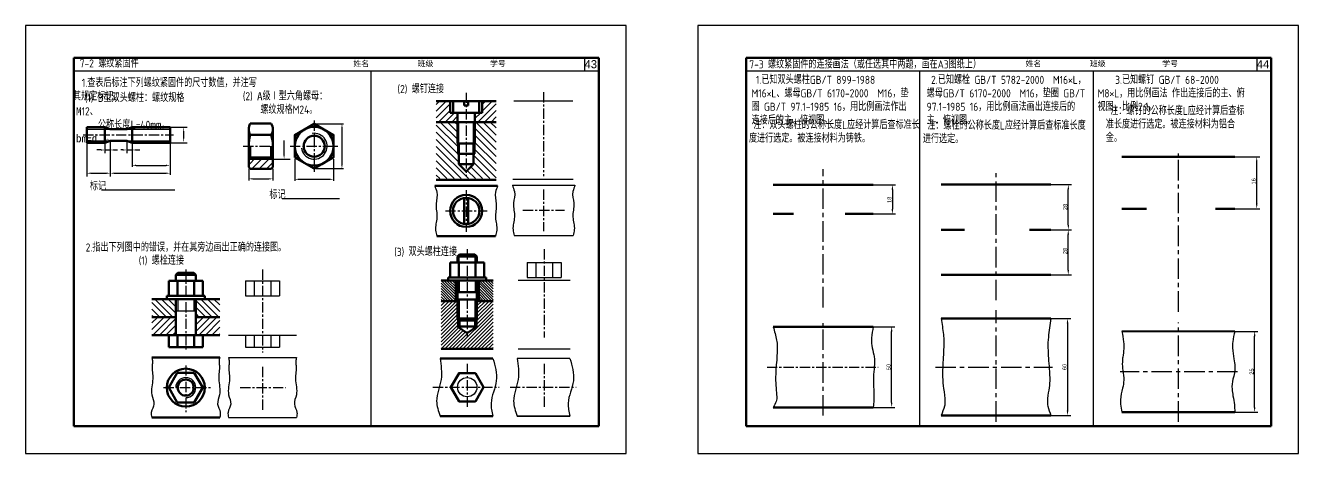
# Model space of a CAD drawing. Header units: millimetres. Extents: x 2332 to 3536, y 1191 to 2069.
# Drawn here: x 2748 to 3536, y 1804 to 2069 of the extents above; entities that cross this region are included whole.
import ezdxf

# ---------------------------------------------------------------- set-up
doc = ezdxf.new("R2010")
doc.units = ezdxf.units.MM
doc.linetypes.add('CENTER', pattern=[50.8, 31.75, -6.35, 6.35, -6.35])
for name, color, linetype in [('01', 7, 'Continuous'), ('3中心线层', 1, 'CENTER'), ('TEXT', 7, 'Continuous'), ('THIN', 7, 'Continuous'), ('尺寸标注', 250, 'Continuous'), ('文字', 7, 'Continuous'), ('细实线', 7, 'Continuous')]:
    doc.layers.add(name, color=color, linetype=linetype)
doc.layers.add('SOLID', color=5, linetype='Continuous', lineweight=40)
doc.layers.add('粗实线', color=7, linetype='Continuous', lineweight=53)
doc.styles.add('dim', font='arial.ttf')
doc.styles.add('样式 1', font='arial.ttf', dxfattribs={"height": 5})
doc.styles.add('汉字', font='gbenor.shx', dxfattribs={"height": 5, "bigfont": 'gbcbig.shx'})
doc.dimstyles.new('ISO-25', dxfattribs={"dimtxt": 2.5, "dimasz": 3, "dimexe": 1.25, "dimexo": 0.625, "dimtad": 1, "dimdec": 0, "dimtxsty": 'dim', "dimcen": 2.5, "dimadec": 0, "dimazin": 0, "dimtfac": 1, "dimtdec": 0, "dimtmove": 0, "dimatfit": 3, "dimfxl": 0, "dimarcsym": 0})

# ---------------------------------------------------------------- blocks, each defined once
blk = doc.blocks.new('*D24')
at = {"layer": 'Defpoints', "color": 0, "transparency": 16777216}
for p in [(3496.62, 1988.03), (3510.14, 1988.03), (3496.62, 1956.03)]:
    blk.add_point(p, dxfattribs=at)
at = {"layer": '尺寸标注', "color": 0, "lineweight": -2, "transparency": 16777216}
for p, q in [((3496.62, 1988.03), (3512.14, 1988.03)), ((3510.14, 1959.03), (3510.14, 1985.03)), ((3496.62, 1956.03), (3512.14, 1956.03))]:
    blk.add_line(p, q, dxfattribs=at)
at = {"layer": '尺寸标注', "color": 0, "transparency": 16777216}
for points in [[(3509.64, 1985.03), (3510.64, 1985.03), (3510.14, 1988.03)], [(3509.64, 1959.03), (3510.64, 1959.03), (3510.14, 1956.03)]]:
    blk.add_solid(points, dxfattribs=at)
at = {"layer": '尺寸标注', "color": 0, "transparency": 16777216, "insert": (3508.24, 1972.94), "char_height": 2.5, "attachment_point": 5, "rotation": 90, "style": 'dim'}
blk.add_mtext('16', dxfattribs=at)
blk = doc.blocks.new('*D25')
at = {"layer": 'Defpoints', "color": 0, "transparency": 16777216}
for p in [(3382.77, 1942.98), (3393.46, 1942.98), (3382.77, 1914.98)]:
    blk.add_point(p, dxfattribs=at)
at = {"layer": '尺寸标注', "color": 0, "lineweight": -2, "transparency": 16777216}
for p, q in [((3382.77, 1942.98), (3395.46, 1942.98)), ((3393.46, 1917.98), (3393.46, 1939.98)), ((3382.77, 1914.98), (3395.46, 1914.98))]:
    blk.add_line(p, q, dxfattribs=at)
at = {"layer": '尺寸标注', "color": 0, "transparency": 16777216}
for points in [[(3392.96, 1939.98), (3393.96, 1939.98), (3393.46, 1942.98)], [(3392.96, 1917.98), (3393.96, 1917.98), (3393.46, 1914.98)]]:
    blk.add_solid(points, dxfattribs=at)
at = {"layer": '尺寸标注', "color": 0, "transparency": 16777216, "insert": (3391.56, 1929.79), "char_height": 2.5, "attachment_point": 5, "rotation": 90, "style": 'dim'}
blk.add_mtext('28', dxfattribs=at)
blk = doc.blocks.new('*D26')
at = {"layer": 'Defpoints', "color": 0, "transparency": 16777216}
for p in [(3382.77, 1970.98), (3393.51, 1970.98), (3382.77, 1942.98)]:
    blk.add_point(p, dxfattribs=at)
at = {"layer": '尺寸标注', "color": 0, "lineweight": -2, "transparency": 16777216}
for p, q in [((3382.77, 1970.98), (3395.51, 1970.98)), ((3393.51, 1945.98), (3393.51, 1967.98)), ((3382.77, 1942.98), (3395.51, 1942.98))]:
    blk.add_line(p, q, dxfattribs=at)
at = {"layer": '尺寸标注', "color": 0, "transparency": 16777216}
for points in [[(3393.01, 1967.98), (3394.01, 1967.98), (3393.51, 1970.98)], [(3393.01, 1945.98), (3394.01, 1945.98), (3393.51, 1942.98)]]:
    blk.add_solid(points, dxfattribs=at)
at = {"layer": '尺寸标注', "color": 0, "transparency": 16777216, "insert": (3391.6, 1957.13), "char_height": 2.5, "attachment_point": 5, "rotation": 90, "style": 'dim'}
blk.add_mtext('28', dxfattribs=at)
blk = doc.blocks.new('*D27')
at = {"layer": 'Defpoints', "color": 0, "transparency": 16777216}
for p in [(3496.62, 1880.03), (3508.87, 1880.03), (3496.62, 1830.03)]:
    blk.add_point(p, dxfattribs=at)
at = {"layer": '尺寸标注', "color": 0, "lineweight": -2, "transparency": 16777216}
for p, q in [((3496.62, 1880.03), (3510.87, 1880.03)), ((3508.87, 1833.03), (3508.87, 1877.03)), ((3496.62, 1830.03), (3510.87, 1830.03))]:
    blk.add_line(p, q, dxfattribs=at)
at = {"layer": '尺寸标注', "color": 0, "transparency": 16777216}
for points in [[(3508.37, 1877.03), (3509.37, 1877.03), (3508.87, 1880.03)], [(3508.37, 1833.03), (3509.37, 1833.03), (3508.87, 1830.03)]]:
    blk.add_solid(points, dxfattribs=at)
at = {"layer": '尺寸标注', "color": 0, "transparency": 16777216, "insert": (3506.96, 1855.2), "char_height": 2.5, "attachment_point": 5, "rotation": 90, "style": 'dim'}
blk.add_mtext('25', dxfattribs=at)
blk = doc.blocks.new('*D28')
at = {"layer": 'Defpoints', "color": 0, "transparency": 16777216}
for p in [(3382.77, 1887.98), (3382.77, 1827.98), (3393.01, 1827.98)]:
    blk.add_point(p, dxfattribs=at)
at = {"layer": '尺寸标注', "color": 0, "lineweight": -2, "transparency": 16777216}
for p, q in [((3382.77, 1887.98), (3395.01, 1887.98)), ((3393.01, 1884.98), (3393.01, 1830.98)), ((3382.77, 1827.98), (3395.01, 1827.98))]:
    blk.add_line(p, q, dxfattribs=at)
at = {"layer": '尺寸标注', "color": 0, "transparency": 16777216}
for points in [[(3392.51, 1884.98), (3393.51, 1884.98), (3393.01, 1887.98)], [(3392.51, 1830.98), (3393.51, 1830.98), (3393.01, 1827.98)]]:
    blk.add_solid(points, dxfattribs=at)
at = {"layer": '尺寸标注', "color": 0, "transparency": 16777216, "insert": (3391.1, 1857.98), "char_height": 2.5, "attachment_point": 5, "rotation": 90, "style": 'dim'}
blk.add_mtext('60', dxfattribs=at)
blk = doc.blocks.new('*D29')
at = {"layer": 'Defpoints', "color": 0, "transparency": 16777216}
for p in [(3272.77, 1970.77), (3272.77, 1952.77), (3284.58, 1952.77)]:
    blk.add_point(p, dxfattribs=at)
at = {"layer": '尺寸标注', "color": 0, "lineweight": -2, "transparency": 16777216}
for p, q in [((3272.77, 1970.77), (3286.58, 1970.77)), ((3284.58, 1967.77), (3284.58, 1955.77)), ((3272.77, 1952.77), (3286.58, 1952.77))]:
    blk.add_line(p, q, dxfattribs=at)
at = {"layer": '尺寸标注', "color": 0, "transparency": 16777216}
for points in [[(3284.08, 1967.77), (3285.08, 1967.77), (3284.58, 1970.77)], [(3284.08, 1955.77), (3285.08, 1955.77), (3284.58, 1952.77)]]:
    blk.add_solid(points, dxfattribs=at)
at = {"layer": '尺寸标注', "color": 0, "transparency": 16777216, "insert": (3282.68, 1961.53), "char_height": 2.5, "attachment_point": 5, "rotation": 90, "style": 'dim'}
blk.add_mtext('18', dxfattribs=at)
blk = doc.blocks.new('*D30')
at = {"layer": 'Defpoints', "color": 0, "transparency": 16777216}
for p in [(3272.77, 1882.98), (3284.13, 1882.98), (3272.77, 1832.98)]:
    blk.add_point(p, dxfattribs=at)
at = {"layer": '尺寸标注', "color": 0, "lineweight": -2, "transparency": 16777216}
for p, q in [((3272.77, 1882.98), (3286.13, 1882.98)), ((3284.13, 1835.98), (3284.13, 1879.98)), ((3272.77, 1832.98), (3286.13, 1832.98))]:
    blk.add_line(p, q, dxfattribs=at)
at = {"layer": '尺寸标注', "color": 0, "transparency": 16777216}
for points in [[(3283.63, 1879.98), (3284.63, 1879.98), (3284.13, 1882.98)], [(3283.63, 1835.98), (3284.63, 1835.98), (3284.13, 1832.98)]]:
    blk.add_solid(points, dxfattribs=at)
at = {"layer": '尺寸标注', "color": 0, "transparency": 16777216, "insert": (3282.22, 1857.98), "char_height": 2.5, "attachment_point": 5, "rotation": 90, "style": 'dim'}
blk.add_mtext('50', dxfattribs=at)
blk = doc.blocks.new('ARROW')
blk.add_lwpolyline([(-1, 0, 0.25, 0, 0), (0, 0, 0, 0, 0)], format="xyseb")

msp = doc.modelspace()

# ---------------------------------------------------------------- hatches: boundary and pattern name
at = {"layer": '01'}
h = msp.add_hatch(dxfattribs=at)
h.set_pattern_fill('ANSI31', color=256, style=0)
h.set_pattern_definition([(45, (2786.464, 1874.6208), (-2.245064, 2.245064), [])])
h.paths.add_polyline_path([(2886.05, 1986.67), (2886.05, 1981.67), (2887.05, 1980.67), (2899.95, 1980.67), (2900.95, 1981.67), (2900.95, 1986.67)])
h.paths.add_polyline_path([(2900.95, 1986.67), (2899.95, 1987.67), (2887.05, 1987.67), (2886.05, 1986.67)])
at = {"layer": '细实线'}
h = msp.add_hatch(dxfattribs=at)
h.set_pattern_fill('ANSI31', color=256, scale=23, style=0)
h.set_pattern_definition([(45, (2820.722, 1928.4448), (-2.032932, 2.032932), [])])
h.paths.add_polyline_path([(3039.28, 2009.67), (3039.28, 2022.48), (3030.63, 2022.48), (3030.63, 2015.44), (3026.15, 2015.44), (3026.15, 2009.67)])
h.paths.add_polyline_path([(3010.78, 2015.44), (3010.78, 2022.48), (3002.14, 2022.48), (3002.14, 2009.67), (3015.27, 2009.67), (3015.27, 2015.44)])
h = msp.add_hatch(dxfattribs=at)
h.set_pattern_fill('ANSI31', color=256, scale=25, angle=90, style=0)
h.set_pattern_definition([(135, (2820.722, 1928.4448), (-2.20971, -2.20971), [])])
h.paths.add_polyline_path([(3039.28, 2009.67), (3026.15, 2009.67), (3026.15, 1996.4), (3026.15, 1989.98), (3025.19, 1989.98), (3025.19, 1983.56), (3020.71, 1979.08), (3016.23, 1983.56), (3016.23, 1989.98), (3015.27, 1989.98), (3015.27, 1996.4), (3015.27, 2009.67), (3002.14, 2009.67), (3002.14, 1974.61), (3039.28, 1974.61)])
at = {"layer": '细实线', "ltscale": 0.25}
h = msp.add_hatch(dxfattribs=at)
h.set_pattern_fill('ANSI31', color=256, scale=0.375, angle=-90, style=0)
h.set_pattern_definition([(315, (2894.2826, 1948.4541), (0.841899, 0.841899), [])])
h.paths.add_polyline_path([(3037.46, 1898.87), (3037.46, 1911.62), (3028.46, 1911.62), (3028.46, 1898.87)])
h.paths.add_polyline_path([(3014.21, 1898.87), (3014.21, 1911.62), (3005.21, 1911.62), (3005.19, 1898.87)])
at = {"layer": '细实线'}
h = msp.add_hatch(dxfattribs=at)
h.set_pattern_fill('ANSI31', color=256, scale=23, angle=90, style=0)
h.set_pattern_definition([(135, (2651.4425, 1710.695), (-2.032932, -2.032932), [])])
h.paths.add_polyline_path([(2840.89, 1888.94), (2840.89, 1900.11), (2826.02, 1900.11), (2826.02, 1888.95)])
h.paths.add_polyline_path([(2868.15, 1888.95), (2868.15, 1900.11), (2853.28, 1900.11), (2853.28, 1888.93), (2856.71, 1888.92)])
h = msp.add_hatch(dxfattribs=at)
h.set_pattern_fill('ANSI31', color=256, scale=0.5, style=0)
h.set_pattern_definition([(45, (-231.2388, 0), (-1.122532, 1.122532), [])])
h.paths.add_polyline_path([(3015.33, 1883.12), (3015.33, 1888), (3015.33, 1898.87), (3005.21, 1898.87), (3005.21, 1869.16), (3037.46, 1869.16), (3037.46, 1898.87), (3027.33, 1898.87), (3027.33, 1888), (3027.33, 1883.12), (3021.33, 1879.01)])
h.paths.add_polyline_path([(3016.46, 1886.87), (3015.33, 1888), (3015.33, 1883.12), (3016.46, 1883.12)], flags=17)
h.paths.add_polyline_path([(3027.33, 1887.87), (3026.21, 1886.87), (3026.21, 1883.12), (3027.33, 1883.12)], flags=17)
h = msp.add_hatch(dxfattribs=at)
h.set_pattern_fill('ANSI31', color=256, scale=23, style=0)
h.set_pattern_definition([(45, (2651.4425, 1710.695), (-2.032932, 2.032932), [])])
h.paths.add_polyline_path([(2840.89, 1888.94), (2826.02, 1888.95), (2826.02, 1877.81), (2840.89, 1877.81)])
h.paths.add_polyline_path([(2868.15, 1888.95), (2856.71, 1888.92), (2853.28, 1888.93), (2853.28, 1877.81), (2868.15, 1877.81)])

# ---------------------------------------------------------------- linework, layer by layer
at = {"layer": '3中心线层', "color": 7, "ltscale": 0.2}
for p, q in [((3020.71, 2027.82), (3020.71, 1975.85)), ((3068.67, 2028.2), (3068.67, 1976.22)), ((2926.59, 2010.62), (2926.59, 1984.16)), ((2783.61, 2001.7), (2839.44, 2001.7)), ((2882.64, 1994.67), (2902.79, 1994.67)), ((2911.64, 1994.67), (2935.34, 1994.67)), ((3020.71, 1967.53), (3020.71, 1941.72)), ((3068.67, 1967.91), (3068.67, 1942.1)), ((3055.77, 1955.01), (3081.58, 1955.01)), ((3007.81, 1954.63), (3033.61, 1954.63)), ((3021.33, 1930.88), (3021.33, 1876.5)), ((3069.05, 1930.88), (3069.05, 1876.24)), ((2847.09, 1918.37), (2847.09, 1867.77)), ((2894.6, 1918.37), (2894.6, 1866.96)), ((2847.09, 1859.04), (2847.09, 1829.99)), ((2894.6, 1858.15), (2894.6, 1830.25)), ((3021.33, 1860), (3021.33, 1832.21)), ((3069.05, 1860), (3069.05, 1832.21)), ((2833.28, 1845.24), (2863.13, 1845.24)), ((2880.8, 1845.24), (2909.06, 1845.24)), ((3000.15, 1845.53), (3041.16, 1845.53)), ((3047.87, 1845.53), (3088.88, 1845.53))]:
    msp.add_line(p, q, dxfattribs=at)
at = {"layer": '3中心线层', "color": 7}
for p, q in [((2935.34, 1994.67), (2941.26, 1994.67)), ((2926.59, 1984.16), (2926.59, 1978.79))]:
    msp.add_line(p, q, dxfattribs=at)
at = {"layer": '3中心线层', "color": 7, "ltscale": 0.4}
for points in [[(3461.62, 1892.25), (3461.62, 1990.09)], [(3241.77, 1894.93), (3241.77, 1980.57)], [(3348.77, 1899.29), (3348.77, 1978.04)], [(3348.77, 1824.1), (3348.77, 1893.15)], [(3241.77, 1827.92), (3241.77, 1885.14)], [(3461.62, 1824.13), (3461.62, 1885.54)], [(3311.19, 1857.98), (3383.81, 1857.98)], [(3498.31, 1855.03), (3425.5, 1855.03)]]:
    msp.add_lwpolyline(points, dxfattribs=at)
at = {"layer": '3中心线层', "color": 7, "ltscale": 0.2}
msp.add_lwpolyline([(3206.96, 1857.98), (3275.84, 1857.98)], dxfattribs=at)
at = {"layer": 'Defpoints', "color": 0, "linetype": 'ByBlock'}
for p in [(2926.59, 2008.53), (2886.05, 1994.73), (2900.95, 1994.67), (2914.59, 1994.67), (2938.59, 1994.67), (2926.59, 1980.81)]:
    msp.add_point(p, dxfattribs=at)
at = {"layer": 'SOLID', "color": 7}
msp.add_line((3496.62, 1880.03), (3426.62, 1880.03), dxfattribs=at)
at = {"layer": 'TEXT'}
for p, q in [((2794.94, 1967.69), (2840.23, 1967.69)), ((2906.81, 1962.38), (2942.24, 1962.38))]:
    msp.add_line(p, q, dxfattribs=at)
at = {"layer": 'THIN', "ltscale": 0.2}
for p, q in [((3094.02, 2049.44), (3094.02, 2041.44)), ((3510.23, 2049.44), (3510.23, 2041.44))]:
    msp.add_line(p, q, dxfattribs=at)
at = {"layer": '尺寸标注', "color": 7}
for p, q in [((2836.17, 2006.53), (2847.99, 2006.53)), ((2845.58, 2004.03), (2845.58, 1999.38)), ((2927.59, 2008.53), (2944.79, 2008.53)), ((2943.79, 2006.03), (2943.79, 1983.31)), ((2785.82, 1998.08), (2785.82, 1975.97)), ((2797.04, 1996.88), (2797.04, 1990.36)), ((2800.3, 1998.08), (2800.3, 1988.27)), ((2800.3, 1997.08), (2800.3, 1976.97)), ((2800.3, 1996.88), (2800.3, 1975.97)), ((2800.3, 1995.57), (2800.3, 1990.36)), ((2810.61, 1998.08), (2810.61, 1990.36)), ((2813.86, 1996.88), (2813.86, 1988.27)), ((2813.86, 1996.78), (2813.86, 1990.36)), ((2813.86, 1995.78), (2813.86, 1981.85)), ((2836.17, 1996.88), (2847.99, 1996.88)), ((2837.38, 1997.08), (2837.38, 1976.97)), ((2837.38, 1995.78), (2837.38, 1981.85)), ((2794.54, 1992.36), (2792.04, 1992.36)), ((2797.04, 1992.36), (2800.3, 1992.36)), ((2802.8, 1992.36), (2804.86, 1992.36)), ((2808.11, 1992.36), (2806.86, 1992.36)), ((2810.61, 1992.36), (2813.86, 1992.36)), ((2816.36, 1992.36), (2818.55, 1992.36)), ((2903.97, 1986.67), (2907.33, 1986.67)), ((2907.33, 1986.67), (2911.67, 1986.67)), ((2914.59, 1986.74), (2914.59, 1973.2)), ((2938.59, 1986.74), (2938.59, 1973.2)), ((2816.36, 1982.85), (2834.88, 1982.85)), ((2886.05, 1980.67), (2886.05, 1973.49)), ((2900.95, 1980.67), (2900.95, 1973.49)), ((2927.59, 1980.81), (2944.79, 1980.81)), ((2788.32, 1977.97), (2797.8, 1977.97)), ((2802.8, 1977.97), (2834.88, 1977.97)), ((2888.55, 1974.49), (2898.45, 1974.49)), ((2917.09, 1974.2), (2936.09, 1974.2))]:
    msp.add_line(p, q, dxfattribs=at)
msp.add_lwpolyline([(2907.95, 1989.31), (2907.95, 1998.26)], dxfattribs=at)
for points in [[(2943.37, 2006.03), (2944.21, 2006.03), (2943.79, 2008.53)], [(2794.54, 1992.77), (2794.54, 1991.94), (2797.04, 1992.36)], [(2802.8, 1992.77), (2802.8, 1991.94), (2800.3, 1992.36)], [(2808.11, 1992.77), (2808.11, 1991.94), (2810.61, 1992.36)], [(2816.36, 1992.77), (2816.36, 1991.94), (2813.86, 1992.36)], [(2908.36, 1989.31), (2907.95, 1986.81), (2907.53, 1989.31)], [(2816.36, 1983.27), (2816.36, 1982.44), (2813.86, 1982.85)], [(2834.88, 1983.27), (2834.88, 1982.44), (2837.38, 1982.85)], [(2943.37, 1983.31), (2944.21, 1983.31), (2943.79, 1980.81)], [(2788.32, 1978.39), (2788.32, 1977.56), (2785.82, 1977.97)], [(2797.8, 1978.39), (2797.8, 1977.56), (2800.3, 1977.97)], [(2802.8, 1978.39), (2802.8, 1977.56), (2800.3, 1977.97)], [(2834.88, 1978.39), (2834.88, 1977.56), (2837.38, 1977.97)], [(2888.55, 1974.91), (2888.55, 1974.08), (2886.05, 1974.49)], [(2898.45, 1974.91), (2898.45, 1974.08), (2900.95, 1974.49)], [(2917.09, 1974.62), (2917.09, 1973.79), (2914.59, 1974.2)], [(2936.09, 1974.62), (2936.09, 1973.79), (2938.59, 1974.2)]]:
    msp.add_solid(points, dxfattribs=at)
at = {"layer": '粗实线', "color": 7}
for p, q in [((3102.83, 2049.44), (2777.83, 2049.44)), ((2777.83, 2049.44), (2777.83, 1821.44)), ((3102.83, 1821.44), (3102.83, 2049.44)), ((3519.04, 2049.44), (3194.04, 2049.44)), ((3194.04, 2049.44), (3194.04, 1821.44)), ((3519.04, 1821.44), (3519.04, 2049.44)), ((2777.83, 1821.44), (3102.83, 1821.44)), ((3194.04, 1821.44), (3519.04, 1821.44))]:
    msp.add_line(p, q, dxfattribs=at)
at = {"layer": '粗实线'}
for p, q in [((3002.14, 2022.48), (3039.28, 2022.48)), ((3010.78, 2022.48), (3010.78, 2015.44)), ((3012.74, 2022.48), (3012.74, 2015.44)), ((3019.43, 2022.48), (3019.43, 2019.92)), ((3019.43, 2019.92), (3021.99, 2019.92)), ((3021.99, 2022.48), (3021.99, 2019.92)), ((3028.67, 2022.48), (3028.67, 2015.44)), ((3030.63, 2022.48), (3030.63, 2015.44)), ((3010.78, 2015.44), (3030.63, 2015.44)), ((3015.27, 2015.44), (3015.27, 1996.4)), ((3026.15, 2015.44), (3026.15, 1996.4)), ((2886.05, 1981.67), (2886.05, 2004.73)), ((2887.05, 2008.67), (2899.95, 2008.67)), ((2900.95, 1981.67), (2900.95, 2004.73)), ((3002.14, 2009.67), (3039.28, 2009.67)), ((2887.05, 2001.67), (2899.95, 2001.67)), ((2887.05, 1994.73), (2887.05, 1987.67)), ((2899.95, 1987.67), (2899.95, 1994.67)), ((3015.27, 1996.4), (3026.15, 1996.4)), ((3016.23, 1996.4), (3016.23, 1983.56)), ((3025.19, 1996.4), (3025.19, 1983.56)), ((2887.05, 1987.67), (2886.05, 1986.67)), ((2886.05, 1986.67), (2886.05, 1986.67)), ((2887.05, 1987.67), (2899.95, 1987.67)), ((2899.95, 1987.67), (2900.95, 1986.67)), ((2900.95, 1986.67), (2900.95, 1986.67)), ((3015.27, 1989.98), (3026.15, 1989.98)), ((3496.62, 1988.03), (3426.62, 1988.03)), ((2887.05, 1980.67), (2886.05, 1981.67)), ((2887.05, 1980.67), (2899.95, 1980.67)), ((2900.95, 1981.67), (2899.95, 1980.67)), ((3016.23, 1983.56), (3025.19, 1983.56)), ((3016.23, 1983.56), (3020.71, 1979.08)), ((3020.71, 1979.08), (3025.19, 1983.56)), ((3002.14, 1973.84), (3039.28, 1973.84)), ((3272.77, 1970.77), (3210.77, 1970.77)), ((3382.77, 1970.98), (3314.77, 1970.98)), ((3001.32, 1970.2), (3040.09, 1970.2)), ((3019.43, 1962.69), (3019.43, 1946.56)), ((3021.99, 1962.69), (3021.99, 1946.56)), ((3441.86, 1956.03), (3426.62, 1956.03)), ((3496.62, 1956.03), (3484.54, 1956.03)), ((3223.34, 1952.77), (3210.77, 1952.77)), ((3272.77, 1952.77), (3255.42, 1952.77)), ((3002.5, 1939.06), (3038.92, 1939.06)), ((3329.27, 1942.98), (3314.77, 1942.98)), ((3382.77, 1942.98), (3369.44, 1942.98)), ((3015.33, 1926.49), (3016.57, 1927.73)), ((3015.33, 1922.78), (3015.33, 1926.49)), ((3015.33, 1926.49), (3027.33, 1926.49)), ((3016.57, 1927.73), (3026.09, 1927.73)), ((3026.09, 1927.73), (3027.33, 1926.49)), ((3027.33, 1922.78), (3027.33, 1926.49)), ((2840.89, 1914.98), (2842.13, 1916.22)), ((2842.13, 1916.22), (2852.04, 1916.22)), ((2852.04, 1916.22), (2853.28, 1914.98)), ((3010.8, 1922.78), (3031.87, 1922.78)), ((3010.8, 1922.78), (3010.8, 1913.48)), ((3016.19, 1922.78), (3016.19, 1913.48)), ((3026.48, 1922.78), (3026.48, 1913.48)), ((3031.87, 1922.78), (3031.87, 1913.48)), ((2836.55, 1911.27), (2857.62, 1911.27)), ((2836.55, 1911.27), (2836.55, 1901.97)), ((2840.89, 1914.98), (2840.89, 1911.27)), ((2840.89, 1914.98), (2853.28, 1914.98)), ((2841.94, 1911.27), (2841.94, 1901.97)), ((2852.23, 1911.27), (2852.23, 1901.97)), ((2853.28, 1914.98), (2853.28, 1911.27)), ((2857.62, 1911.27), (2857.62, 1901.97)), ((3037.46, 1911.62), (3005.21, 1911.62)), ((3009.56, 1913.48), (3009.56, 1911.62)), ((3009.56, 1913.48), (3033.11, 1913.48)), ((3014.2, 1898.87), (3014.2, 1911.62)), ((3015.33, 1888), (3015.33, 1911.62)), ((3027.33, 1888), (3027.33, 1911.62)), ((3028.47, 1898.87), (3028.47, 1911.62)), ((3033.11, 1913.48), (3033.11, 1911.62)), ((3382.77, 1914.98), (3314.77, 1914.98)), ((2826.02, 1900.11), (2868.15, 1900.11)), ((2835.31, 1901.97), (2835.31, 1900.11)), ((2835.31, 1901.97), (2858.86, 1901.97)), ((2840.89, 1900.11), (2840.89, 1877.81)), ((2853.28, 1900.11), (2853.28, 1877.81)), ((2858.86, 1901.97), (2858.86, 1900.11)), ((3015.33, 1904.24), (3027.33, 1904.24)), ((3015.33, 1899.81), (3027.33, 1899.81)), ((3015.33, 1898.87), (3005.21, 1898.87)), ((3037.46, 1898.87), (3027.33, 1898.87)), ((2826.02, 1888.95), (2840.89, 1888.94)), ((2853.28, 1888.92), (2868.15, 1888.95)), ((3015.33, 1888), (3016.46, 1886.87)), ((3015.33, 1888), (3016.46, 1886.87)), ((3027.33, 1888), (3015.33, 1888)), ((3016.46, 1883.12), (3016.46, 1886.87)), ((3016.46, 1886.87), (3026.21, 1886.87)), ((3027.33, 1888), (3026.21, 1886.87)), ((3026.21, 1886.87), (3027.33, 1887.87)), ((3026.21, 1886.74), (3026.21, 1883.12)), ((3382.77, 1887.98), (3314.77, 1887.98)), ((2826.02, 1877.81), (2868.15, 1877.81)), ((2836.55, 1877.81), (2836.55, 1870.37)), ((2841.94, 1877.81), (2841.94, 1870.37)), ((2852.23, 1877.81), (2852.23, 1870.37)), ((2857.62, 1877.81), (2857.62, 1870.37)), ((3015.33, 1883.12), (3021.33, 1879.01)), ((3027.33, 1883.12), (3015.33, 1883.12)), ((3021.33, 1879.01), (3027.33, 1883.12)), ((3272.77, 1882.98), (3210.77, 1882.98)), ((2836.55, 1870.37), (2857.62, 1870.37)), ((3005.21, 1869.16), (3037.46, 1869.16)), ((2826.02, 1863.83), (2868.15, 1863.83)), ((3037.22, 1863.37), (3004.51, 1863.37)), ((2836.55, 1845.24), (2841.82, 1854.36)), ((2841.82, 1854.36), (2852.35, 1854.36)), ((2857.62, 1845.24), (2852.35, 1854.36)), ((2836.55, 1845.24), (2841.82, 1836.12)), ((2857.62, 1845.24), (2852.35, 1836.12)), ((2841.82, 1836.12), (2852.35, 1836.12)), ((3272.77, 1832.98), (3210.77, 1832.98)), ((3496.62, 1830.03), (3426.62, 1830.03)), ((2826.02, 1826.65), (2868.15, 1826.65)), ((3037.22, 1827.68), (3004.51, 1827.68)), ((3382.77, 1827.98), (3314.77, 1827.98))]:
    msp.add_line(p, q, dxfattribs=at)
at = {"layer": '粗实线', "ltscale": 0.2}
for p, q in [((2785.82, 2006.53), (2797.04, 2006.53)), ((2785.82, 2006.53), (2785.82, 1996.88)), ((2800.3, 2005.32), (2797.04, 2006.53)), ((2797.04, 2006.53), (2797.04, 1996.88)), ((2800.3, 2005.32), (2810.61, 2005.32)), ((2813.86, 2006.53), (2810.61, 2005.32)), ((2813.86, 2006.53), (2813.86, 1996.88)), ((2813.86, 2006.53), (2837.38, 2006.53)), ((2837.38, 2006.53), (2837.38, 1996.88)), ((2785.82, 1996.88), (2797.04, 1996.88)), ((2800.3, 1998.08), (2797.04, 1996.88)), ((2800.3, 1998.08), (2810.61, 1998.08)), ((2813.86, 1996.88), (2810.61, 1998.08)), ((2813.86, 1996.88), (2837.38, 1996.88))]:
    msp.add_line(p, q, dxfattribs=at)
at = {"layer": '粗实线'}
for points in [[(2914.59, 1987.74), (2926.59, 1980.81), (2938.59, 1987.74), (2938.59, 2001.6), (2926.59, 2008.53), (2914.59, 2001.6)], [(3011.21, 1845.53), (3016.27, 1836.76), (3026.39, 1836.76), (3031.46, 1845.53), (3026.39, 1854.29), (3016.27, 1854.29)]]:
    msp.add_lwpolyline(points, close=True, dxfattribs=at)
for centre, radius in [((2926.59, 1994.67), 12), ((2926.59, 1994.67), 6.5), ((3020.71, 1954.63), 9.92), ((3020.71, 1954.63), 8.16), ((2847.09, 1845.24), 11.77), ((2847.09, 1845.24), 4.96)]:
    msp.add_circle(centre, radius, dxfattribs=at)
for centre, radius, start, end in [((2892.58, 2005.17), 6.54, 147.6638, 212.3362), ((2894.43, 2005.17), 6.54, 327.6638, 32.3362), ((2911.05, 1994.67), 25, 163.73859, 179.85979), ((2875.96, 1994.67), 25, 0.14021, 16.26141)]:
    msp.add_arc(centre, radius, start, end, dxfattribs=at)
at = {"layer": '细实线', "color": 7}
for p, q in [((3119.83, 2069.44), (2747.83, 2069.44)), ((2747.83, 2069.44), (2747.83, 1804.44)), ((3119.83, 1804.44), (3119.83, 2069.44)), ((3536.04, 2069.44), (3164.04, 2069.44)), ((3164.04, 2069.44), (3164.04, 1804.44)), ((3536.04, 1804.44), (3536.04, 2069.44)), ((2777.83, 2041.44), (3102.83, 2041.44)), ((3194.04, 2041.44), (3519.04, 2041.44)), ((3301.28, 2041.44), (3301.28, 1821.44)), ((3408.85, 2041.44), (3408.85, 1821.44)), ((2747.83, 1804.44), (3119.83, 1804.44)), ((3164.04, 1804.44), (3536.04, 1804.44))]:
    msp.add_line(p, q, dxfattribs=at)
at = {"layer": '细实线'}
for p, q in [((2961.57, 2041.44), (2961.57, 1821.44)), ((3050.1, 2022.86), (3086.73, 2022.86)), ((3016.23, 1996.4), (3016.23, 2009.67)), ((3025.19, 1996.4), (3025.19, 2009.67)), ((3015.27, 1996.4), (3015.27, 1989.98)), ((3026.15, 1996.4), (3026.15, 1989.98)), ((2886.05, 1986.67), (2903.97, 1986.67)), ((3049.29, 1970.57), (3088.06, 1970.57)), ((3049.52, 1974.21), (3087.03, 1974.21)), ((3050.46, 1939.44), (3086.88, 1939.44)), ((3016.44, 1922.78), (3016.44, 1927.6)), ((3026.2, 1922.78), (3026.2, 1927.6)), ((3058.52, 1922.78), (3079.58, 1922.78)), ((3058.52, 1922.78), (3058.52, 1913.48)), ((3063.91, 1922.78), (3063.91, 1913.48)), ((3074.19, 1922.78), (3074.19, 1913.48)), ((3079.58, 1922.78), (3079.58, 1913.48)), ((2884.06, 1911.27), (2884.06, 1901.97)), ((2884.06, 1911.27), (2905.13, 1911.27)), ((2889.45, 1911.27), (2889.45, 1901.97)), ((2899.74, 1911.27), (2899.74, 1901.97)), ((2905.13, 1911.27), (2905.13, 1901.97)), ((3016.44, 1911.62), (3016.44, 1904.24)), ((3037.46, 1911.62), (3021.33, 1911.62)), ((3026.22, 1911.62), (3026.22, 1904.24)), ((3085.17, 1911.62), (3052.93, 1911.62)), ((3058.52, 1913.48), (3079.58, 1913.48)), ((3085.17, 1911.62), (3069.05, 1911.62)), ((2842.19, 1900.11), (2842.19, 1892.73)), ((2851.98, 1900.11), (2851.98, 1892.73)), ((2884.06, 1901.97), (2905.13, 1901.97)), ((3016.46, 1886.87), (3016.46, 1899.81)), ((3026.21, 1886.87), (3026.21, 1899.81)), ((2840.89, 1892.73), (2853.28, 1892.73)), ((3037.46, 1898.87), (3027.33, 1898.87)), ((3015.33, 1888), (3015.33, 1883.12)), ((3026.21, 1886.87), (3026.21, 1883.12)), ((3027.33, 1888), (3027.33, 1883.12)), ((2873.53, 1877.81), (2915.67, 1877.81)), ((2884.06, 1877.81), (2884.06, 1870.37)), ((2889.45, 1877.81), (2889.45, 1870.37)), ((2899.74, 1877.81), (2899.74, 1870.37)), ((2905.13, 1877.81), (2905.13, 1870.37)), ((2884.06, 1870.37), (2905.13, 1870.37)), ((3052.93, 1869.16), (3085.17, 1869.16)), ((2873.53, 1863.83), (2915.67, 1863.83)), ((3004.51, 1863.37), (3037.22, 1863.37)), ((3084.94, 1863.37), (3052.23, 1863.37)), ((2873.53, 1826.65), (2915.67, 1826.65)), ((3004.51, 1827.68), (3037.22, 1827.68)), ((3052.23, 1827.68), (3084.94, 1827.68)), ((3084.94, 1827.68), (3052.23, 1827.68))]:
    msp.add_line(p, q, dxfattribs=at)
at = {"layer": '细实线', "ltscale": 0.2}
for p, q in [((2785.82, 2005.32), (2800.3, 2005.32)), ((2810.61, 2005.32), (2837.38, 2005.32)), ((2785.82, 1998.08), (2800.3, 1998.08)), ((2810.61, 1998.08), (2837.38, 1998.08))]:
    msp.add_line(p, q, dxfattribs=at)
at = {"layer": '细实线'}
for points in [[(3314.77, 1887.98, -0.014646), (3316.15, 1878.23, -0.030595), (3316.39, 1873.52, -0.014091), (3315.9, 1860.85, 0.019975), (3315.66, 1851.91, 0.038917), (3316.32, 1844.65, -0.034823), (3317.12, 1836.53, -0.07462), (3316.79, 1833.81, -0.03306), (3314.77, 1827.98)], [(3382.77, 1887.98, 0.018415), (3381.14, 1876.4, 0.0329), (3380.89, 1869.85, 0.016875), (3381.69, 1856.99, -0.028451), (3381.99, 1849.35, -0.045359), (3381.38, 1843.72, 0.037391), (3380.52, 1836.9, 0.074089), (3380.84, 1833.75, 0.038395), (3382.77, 1827.98)], [(3210.77, 1882.98, -0.023204), (3212.92, 1874.65, -0.053807), (3213.29, 1870.95, -0.021362), (3212.71, 1859.38, 0.025434), (3212.3, 1849.67, 0.027935), (3212.7, 1843.47, -0.03397), (3212.96, 1838.37, -0.093075), (3212.62, 1836.71, -0.037579), (3210.77, 1832.98)], [(3272.77, 1882.98, 0.0383), (3271.69, 1876.02, 0.05685), (3271.86, 1871.28, 0.030732), (3273.09, 1865.52, -0.06225), (3273.52, 1862.63, -0.036628), (3273.22, 1856.59, 0.033599), (3272.85, 1850, 0.008905), (3272.98, 1845.66, -0.006471), (3273.19, 1839.7, -0.020993), (3273.14, 1837.62, -0.009365), (3272.77, 1832.98)], [(3426.62, 1880.03, -0.031075), (3427.75, 1873.52, -0.047817), (3427.81, 1869.22, -0.0173), (3427.23, 1864.17, 0.028839), (3426.95, 1861.14, 0.053417), (3427.33, 1855.76, -0.048752), (3427.81, 1849.88, -0.063723), (3427.08, 1844.84, 0.044991), (3425.79, 1837.75, 0.04939), (3425.81, 1835.05, 0.026286), (3426.62, 1830.03)], [(3496.62, 1880.03, 0.031537), (3495.29, 1873.69, 0.052616), (3495.14, 1869.8, 0.034687), (3496.05, 1863.09, -0.048365), (3496.58, 1858.25, -0.077851), (3495.46, 1850.5, 0.099646), (3494.85, 1844.39, 0.021001), (3495.45, 1840.15, -0.01595), (3496.29, 1834.58, -0.011851), (3496.44, 1833.07, -0.005901), (3496.62, 1830.03)]]:
    msp.add_lwpolyline(points, format="xyb", dxfattribs=at)
msp.add_circle((3021.33, 1845.53), 6, dxfattribs=at)
for centre, radius, start, end in [((2926.59, 1994.67), 8, 188.17487, 99.42708), ((2847.09, 1845.24), 6.2, 270, 180)]:
    msp.add_arc(centre, radius, start, end, dxfattribs=at)
for points in [[(3049.29, 1970.57), (3049.54, 1969.3), (3051.59, 1965.63), (3049.16, 1958.95), (3051.48, 1951.06), (3048.97, 1944.42), (3050.27, 1940.63), (3050.46, 1939.44)], [(3088.06, 1970.57), (3087.81, 1969.3), (3085.76, 1965.63), (3088.18, 1958.95), (3085.87, 1951.06), (3088.38, 1944.42), (3087.08, 1940.63), (3086.88, 1939.44)], [(3001.32, 1970.2), (3001.57, 1968.92), (3003.62, 1965.25), (3001.2, 1958.57), (3003.51, 1950.68), (3001, 1944.04), (3002.3, 1940.25), (3002.5, 1939.06)], [(3040.09, 1970.2), (3039.85, 1968.92), (3037.79, 1965.25), (3040.22, 1958.57), (3037.9, 1950.68), (3040.42, 1944.04), (3039.11, 1940.25), (3038.92, 1939.06)]]:
    msp.add_open_spline(points, degree=3, knots=[6.007047, 6.007047, 6.007047, 6.007047, 12.257944, 23.741081, 37.043186, 49.350006, 55.002875, 55.002875, 55.002875, 55.002875], dxfattribs=at)
for points in [[(2826.02, 1863.83), (2826.48, 1861.32), (2826.3, 1858.97), (2826.66, 1850.68), (2826.12, 1840.76), (2827.38, 1834.99), (2825.76, 1829.94), (2826.02, 1826.65)], [(2868.15, 1863.83), (2867.69, 1861.32), (2867.87, 1858.97), (2867.51, 1850.68), (2868.05, 1840.76), (2866.79, 1834.99), (2868.41, 1829.94), (2868.15, 1826.65)], [(2873.53, 1863.83), (2873.99, 1861.32), (2873.81, 1858.97), (2874.17, 1850.68), (2873.63, 1840.76), (2874.9, 1834.99), (2873.27, 1829.94), (2873.53, 1826.65)], [(2915.67, 1863.83), (2915.2, 1861.32), (2915.38, 1858.97), (2915.02, 1850.68), (2915.56, 1840.76), (2914.3, 1834.99), (2915.92, 1829.94), (2915.67, 1826.65)], [(3004.51, 1863.37), (3005.14, 1850.36), (3002.37, 1836.94), (3004.51, 1827.68)], [(3037.22, 1863.37), (3039.36, 1849.44), (3036.12, 1835.55), (3037.22, 1827.68)], [(3052.23, 1863.37), (3052.86, 1850.36), (3050.08, 1836.94), (3052.23, 1827.68)], [(3084.94, 1863.37), (3087.08, 1849.44), (3083.84, 1835.55), (3084.94, 1827.68)]]:
    msp.add_spline(points, degree=3, dxfattribs=at)

# ---------------------------------------------------------------- block references
at = {"layer": '尺寸标注', "color": 7, "xscale": 2.5, "yscale": 2.5, "zscale": 2.5}
for p, rotation in [((2845.58, 2006.53), 90), ((2845.58, 1996.88), 270)]:
    msp.add_blockref('ARROW', p, dxfattribs=dict(at, rotation=rotation))

# ---------------------------------------------------------------- texts
at = {"layer": 'TEXT', "linetype": 'Continuous', "style": '汉字'}
for s, p in [(' 7-2 螺纹紧固件', (2778.7, 2043.46)), ('7-3 螺纹紧固件的连接画法（或任选其中两题，画在A3图纸上）', (3196, 2042.87))]:
    msp.add_text(s, height=5, dxfattribs=at).set_placement(p)
at = {"layer": 'TEXT', "char_height": 5, "attachment_point": 1, "style": '汉字'}
for s, insert, width in [(' 注：双头螺柱的公称长度L应经计算后查标准长度进行选定。被连接材料为铸铁。', (3195.76, 2010.38), 105.5227), (' {\\C7;注：螺栓\\F|c134;的\\Fgbenor.shx,gbcbig.shx|c134;公\\F|c134;称长度L应经计算后查标准长度进行选定。}', (3303.46, 2010.02), 105.3951)]:
    msp.add_mtext(s, dxfattribs=dict(at, insert=insert, width=width))
at = {"layer": 'TEXT', "linetype": 'Continuous', "char_height": 5, "width": 118.6, "attachment_point": 1, "style": '汉字'}
for insert in [(2782.32, 1972.38), (2893.46, 1967.08)]:
    msp.add_mtext('  标记', dxfattribs=dict(at, insert=insert))
at = {"layer": '尺寸标注', "color": 7, "char_height": 5, "width": 10, "attachment_point": 5, "style": '样式 1'}
for s, insert in [('43', (3097.83, 2045.44)), ('44', (3514.04, 2045.44))]:
    msp.add_mtext(s, dxfattribs=dict(at, insert=insert))
at = {"layer": '文字', "color": 7, "char_height": 3.5, "width": 313.5, "attachment_point": 4}
for insert in [(2945.81, 2045.67), (3362.01, 2045.67)]:
    msp.add_mtext('{\\fSimSun|b0|i0|c134|p2;  姓名            班级              学号}', dxfattribs=dict(at, insert=insert))
at = {"layer": '细实线', "color": 7, "char_height": 5, "attachment_point": 1, "style": '汉字'}
for s, insert, width in [('  1.查表后标注下列螺纹紧固件的尺寸数值，并注写其规定标记。', (2777.27, 2036.41), 114.4185), (' 1.已知双头螺柱GB/T 899-1988 M16×L、螺母GB/T 6170-2000  M16，垫圈 GB/T 97.1-1985 16，用比例画法作出连接后的主、俯视图。', (3197.37, 2038.28), 98.9904), (' 2.已知螺栓 GB/T 5782-2000  M16×L，螺母GB/T 6170-2000  M16，垫圈 GB/T 97.1-1985 16，用比例画法画出连接后的主、俯视图。', (3305.8, 2038.28), 98.6768), ('    3.已知螺钉 GB/T 68-2000  M8×L，用比例画法 作出连接后的主、俯视图，比例2:1。', (3411.64, 2038.28), 91.1403), ('  (1) B型双头螺柱：螺纹规格{\\fFangSong_GB2312|b0|i0|c134|p49;M}12、   \\P     公称长度{\\fSimSun|b0|i0|c134|p2;L}=40{\\fSimSun|b0|i0|c134|p2;mm}，{\\fSimSun|b0|i0|c134|p2;bm}={\\fFangSong_GB2312|b0|i0|c134|p49;d}  。', (2779.16, 2027.13), 68.5867), ('  (2) {\\fSimSun|b0|i0|c134|p2;A}级Ⅰ型六角螺母：\\P      螺纹规格M24。', (2876.99, 2028.15), 85.8103), ('  (2) 螺钉连接', (2972.74, 2032.57), 118.8366), (' 注：螺钉{\\F|c134;的}公{\\F|c134;称长度L应经计算后}查{\\F|c134;标准长度进行选定。}被连接材料为铝合金。', (3416.73, 2019.07), 87.5965), ('  2.指出下列图中的错误，并在其旁边画出正确的连接图。', (2779.68, 1934.51), 153.7601), ('  (3) 双头螺柱连接', (2970.71, 1931.79), 118.6), ('  (1) 螺栓连接', (2812.56, 1926.41), 121.5909)]:
    msp.add_mtext(s, dxfattribs=dict(at, insert=insert, width=width))

# ---------------------------------------------------------------- dimensions: what is measured, and where the dimension line sits
at = {"layer": '尺寸标注', "color": 7}
for base, p1, p2, text, override, picture, middle in [((3510.14, 1988.03), (3496.62, 1956.03), (3496.62, 1988.03), '16', {"dimexe": 2, "dimexo": 0, "dimtxsty": 'dim'}, '*D24', (3510.14, 1972.94)), ((3508.87, 1880.03), (3496.62, 1830.03), (3496.62, 1880.03), '25', {"dimexe": 2, "dimexo": 0}, '*D27', (3508.87, 1855.2))]:
    dim = msp.add_linear_dim(base=base, p1=p1, p2=p2, angle=90, text=text, dimstyle='ISO-25', override=override, dxfattribs=at)
    dim.commit()
    dim.dimension.update_dxf_attribs({"geometry": picture, "text_midpoint": middle, "dimtype": 160})
for base, p1, p2, picture, middle in [((3284.58, 1952.77), (3272.77, 1970.77), (3272.77, 1952.77), '*D29', (3284.58, 1961.53)), ((3393.51, 1970.98), (3382.77, 1942.98), (3382.77, 1970.98), '*D26', (3393.51, 1957.13)), ((3393.46, 1942.98), (3382.77, 1914.98), (3382.77, 1942.98), '*D25', (3393.46, 1929.79)), ((3393.01, 1827.98), (3382.77, 1887.98), (3382.77, 1827.98), '*D28', (3393.01, 1857.98)), ((3284.13, 1882.98), (3272.77, 1832.98), (3272.77, 1882.98), '*D30', (3284.13, 1857.98))]:
    dim = msp.add_linear_dim(base=base, p1=p1, p2=p2, angle=90, dimstyle='ISO-25', override={"dimexe": 2, "dimexo": 0}, dxfattribs=at)
    dim.commit()
    dim.dimension.update_dxf_attribs({"geometry": picture, "text_midpoint": middle, "dimtype": 160})

doc.saveas('drawing.dxf')
